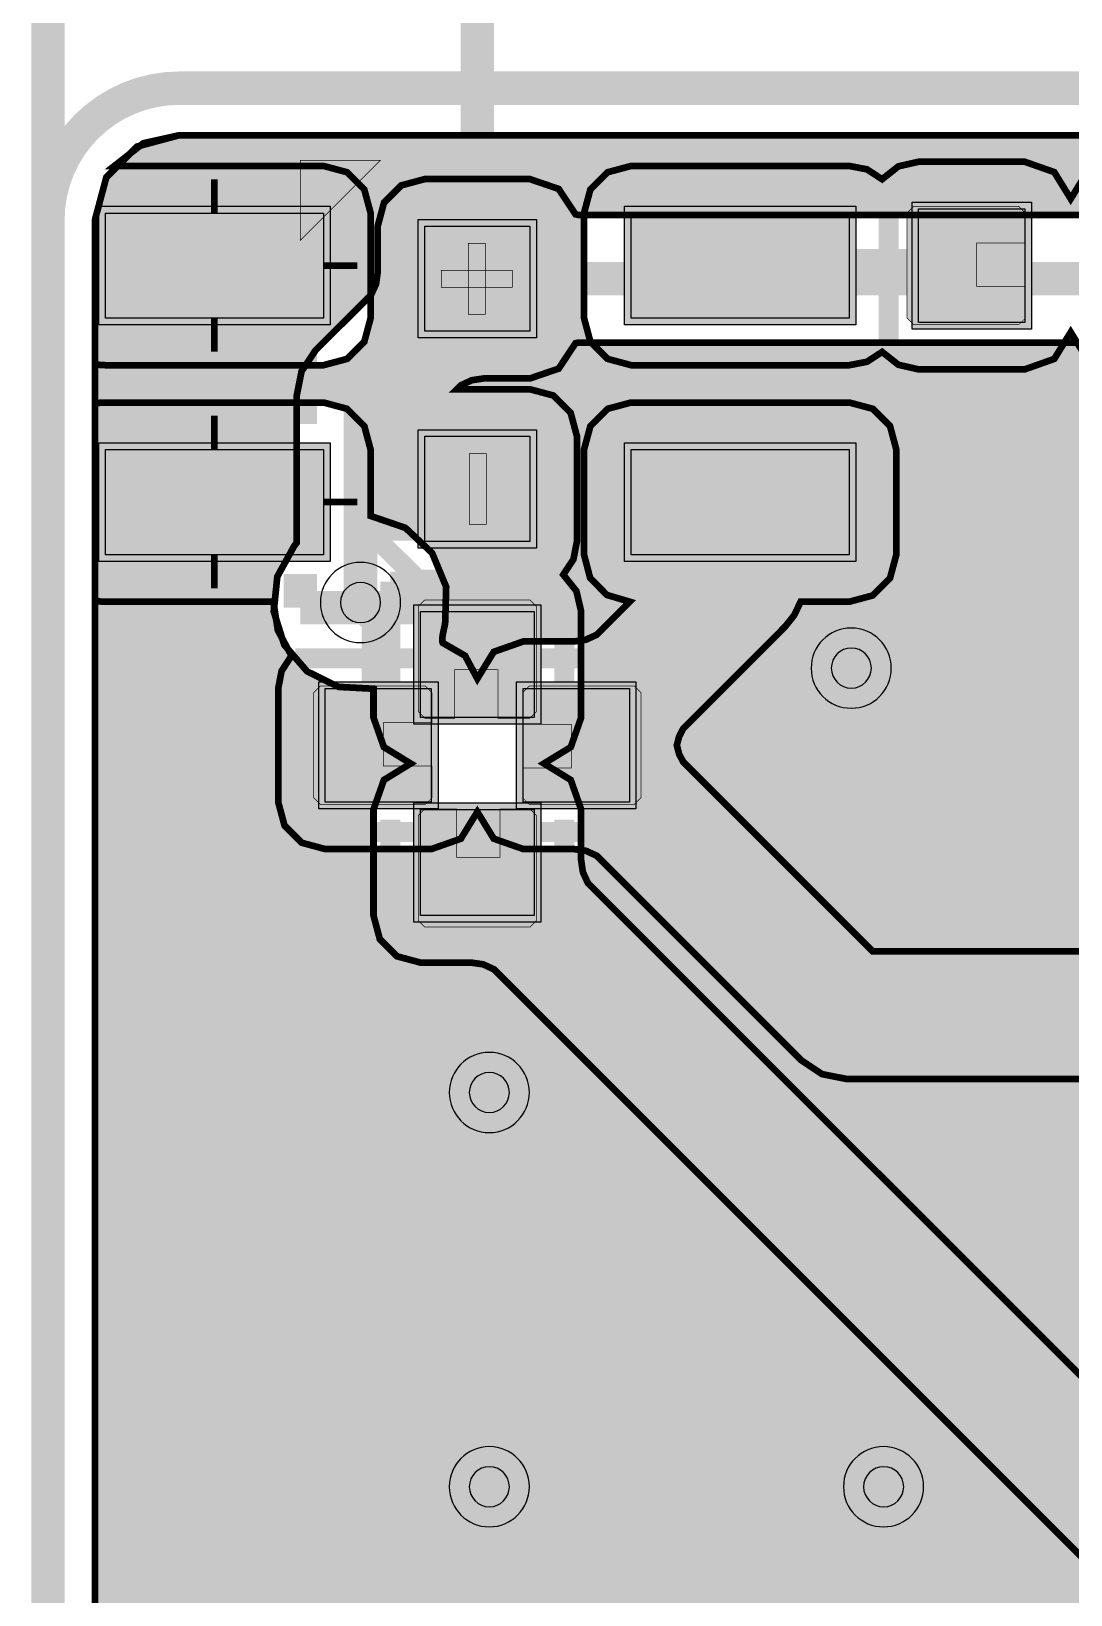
# Model space of a CAD drawing. Header units: millimetres. Extents: x -9 to 147, y 43 to 89.
# Drawn here: x -3.71 to 4.2, y 65.79 to 77.68 of the extents above; entities that cross this region are included whole.
import ezdxf

# ---------------------------------------------------------------- set-up
doc = ezdxf.new("R2010")
doc.units = ezdxf.units.MM
doc.header["$MEASUREMENT"] = 0
for name, color, linetype, true_color in [('Board-Outline-Layer', 7, 'Continuous', 0xff00ff), ('Bottom-Layer', 7, 'Continuous', 0x0000ff), ('Bottom-Paste-Mask-Layer', 7, 'Continuous', 0x800000), ('Bottom-Silkscreen-Layer', 7, 'Continuous', 0x66cc33), ('Bottom-Solder-Mask-Layer', 7, 'Continuous', 0xaa00ff), ('Document-Layer', 7, 'Continuous', 0xffffff), ('Hole-Layer', 7, 'Continuous', 0x222222), ('Multi-Layer', 7, 'Continuous', 0xc0c0c0), ('Top-Layer', 7, 'Continuous', 0xff0000), ('Top-Paste-Mask-Layer', 7, 'Continuous', 0x808080), ('Top-Silkscreen-Layer', 7, 'Continuous', 0xffcc00), ('Top-Solder-Mask-Layer', 7, 'Continuous', 0x800080)]:
    doc.layers.add(name, color=color, linetype=linetype, true_color=true_color)

msp = doc.modelspace()

# ---------------------------------------------------------------- hatches: boundary and pattern name
at = {"layer": 'Bottom-Layer'}
for points in [[(-3.221, 74.849), (-3.221, 75.151), (-3.182, 75.144), (-3.142, 75.142), (-1.482, 75.142), (-1.303, 75.19), (-1.172, 75.321), (-1.124, 75.5), (-1.124, 76.3), (-1.172, 76.479), (-1.303, 76.61), (-1.482, 76.658), (-3.074, 76.658), (-2.853, 76.831), (-2.579, 76.892), (5.159, 76.892), (5.084, 76.817), (4.893, 76.723), (4.681, 76.69), (4.553, 76.69), (4.328, 76.611), (4.203, 76.408), (4.078, 76.611), (3.853, 76.69), (3.046, 76.69), (2.892, 76.655), (2.768, 76.557), (2.653, 76.632), (2.518, 76.658), (0.858, 76.658), (0.679, 76.61), (0.548, 76.479), (0.5, 76.3), (0.5, 75.5), (0.548, 75.321), (0.679, 75.19), (0.858, 75.142), (2.518, 75.142), (2.653, 75.168), (2.768, 75.243), (2.892, 75.145), (3.046, 75.11), (3.853, 75.11), (4.078, 75.19), (4.203, 75.393), (4.328, 75.19), (4.553, 75.11), (5.36, 75.11), (5.505, 75.141), (5.625, 75.228), (5.734, 75.164), (5.858, 75.142), (7.518, 75.142), (7.697, 75.19), (7.828, 75.321), (7.876, 75.5), (7.876, 76.147), (9.5, 76.147), (9.5, 75.5), (9.548, 75.321), (9.679, 75.19), (9.858, 75.142), (11.518, 75.142), (11.653, 75.168), (11.768, 75.243), (11.892, 75.145), (12.047, 75.11), (12.853, 75.11), (13.078, 75.19), (13.203, 75.393), (13.328, 75.19), (13.553, 75.11), (14.36, 75.11), (14.505, 75.141), (14.625, 75.228), (14.734, 75.164), (14.858, 75.142), (16.518, 75.142), (16.697, 75.19), (16.828, 75.321), (16.876, 75.5), (16.876, 76.147), (18.5, 76.147), (18.5, 75.5), (18.548, 75.321), (18.679, 75.19), (18.858, 75.142), (20.518, 75.142), (20.653, 75.168), (20.768, 75.243), (20.892, 75.145), (21.047, 75.11), (21.853, 75.11), (22.078, 75.19), (22.203, 75.393), (22.328, 75.19), (22.553, 75.11), (23.36, 75.11), (23.505, 75.141), (23.625, 75.228), (23.734, 75.164), (23.858, 75.142), (25.518, 75.142), (25.697, 75.19), (25.828, 75.321), (25.876, 75.5), (25.876, 76.147), (27.5, 76.147), (27.5, 75.5), (27.548, 75.321), (27.679, 75.19), (27.858, 75.142), (29.518, 75.142), (29.653, 75.168), (29.768, 75.243), (29.892, 75.145), (30.047, 75.11), (30.853, 75.11), (31.078, 75.19), (31.203, 75.393), (31.328, 75.19), (31.553, 75.11), (32.36, 75.11), (32.505, 75.141), (32.625, 75.228), (32.734, 75.164), (32.858, 75.142), (34.518, 75.142), (34.697, 75.19), (34.828, 75.321), (34.876, 75.5), (34.876, 76.147), (36.5, 76.147), (36.5, 75.5), (36.548, 75.321), (36.679, 75.19), (36.858, 75.142), (38.518, 75.142), (38.653, 75.168), (38.768, 75.243), (38.892, 75.145), (39.047, 75.11), (39.853, 75.11), (40.078, 75.19), (40.203, 75.393), (40.328, 75.19), (40.553, 75.11), (41.36, 75.11), (41.505, 75.141), (41.625, 75.228), (41.734, 75.164), (41.858, 75.142), (43.518, 75.142), (43.697, 75.19), (43.828, 75.321), (43.876, 75.5), (43.876, 76.147), (45.5, 76.147), (45.5, 75.5), (45.548, 75.321), (45.679, 75.19), (45.858, 75.142), (47.518, 75.142), (47.653, 75.168), (47.768, 75.243), (47.892, 75.145), (48.047, 75.11), (48.853, 75.11), (49.078, 75.19), (49.203, 75.393), (49.328, 75.19), (49.553, 75.11), (50.36, 75.11), (50.505, 75.141), (50.625, 75.228), (50.734, 75.164), (50.858, 75.142), (52.518, 75.142), (52.697, 75.19), (52.828, 75.321), (52.876, 75.5), (52.876, 76.147), (54.5, 76.147), (54.5, 75.5), (54.548, 75.321), (54.679, 75.19), (54.858, 75.142), (56.518, 75.142), (56.653, 75.168), (56.768, 75.243), (56.892, 75.145), (57.047, 75.11), (57.853, 75.11), (58.078, 75.19), (58.203, 75.393), (58.328, 75.19), (58.553, 75.11), (59.36, 75.11), (59.505, 75.141), (59.625, 75.228), (59.734, 75.164), (59.858, 75.142), (61.518, 75.142), (61.697, 75.19), (61.828, 75.321), (61.876, 75.5), (61.876, 76.147), (63.5, 76.147), (63.5, 75.5), (63.548, 75.321), (63.679, 75.19), (63.858, 75.142), (65.518, 75.142), (65.653, 75.168), (65.768, 75.243), (65.892, 75.145), (66.047, 75.11), (66.853, 75.11), (67.078, 75.19), (67.203, 75.393), (67.328, 75.19), (67.553, 75.11), (68.36, 75.11), (68.505, 75.141), (68.625, 75.228), (68.734, 75.164), (68.858, 75.142), (70.518, 75.142), (70.697, 75.19), (70.828, 75.321), (70.876, 75.5), (70.876, 76.147), (72.5, 76.147), (72.5, 75.5), (72.548, 75.321), (72.679, 75.19), (72.858, 75.142), (74.518, 75.142), (74.653, 75.168), (74.768, 75.243), (74.892, 75.145), (75.047, 75.11), (75.853, 75.11), (76.078, 75.19), (76.203, 75.393), (76.228, 75.318), (76.269, 75.251), (76.365, 75.07), (76.398, 74.868), (76.398, 70.224), (76.297, 69.888), (76.381, 69.547), (76.628, 69.297), (76.967, 69.208), (77.304, 69.304), (77.545, 69.559), (77.623, 69.901), (77.515, 70.235), (77.515, 73.599), (77.644, 73.413), (77.858, 73.342), (79.136, 73.342), (79.163, 73.151), (79.243, 72.975), (79.191, 72.874), (79.173, 72.763), (79.173, 71.899), (79.221, 71.72), (79.353, 71.589), (79.532, 71.541), (79.914, 71.541), (74.813, 66.439), (72.378, 66.439), (72.837, 66.898), (72.942, 67.055), (72.979, 67.241), (72.979, 71.518), (72.982, 71.546), (72.992, 71.572), (73.146, 71.705), (73.203, 71.899), (73.203, 72.285), (73.216, 72.375), (73.254, 72.457), (74.031, 73.234), (74.076, 73.285), (74.112, 73.342), (74.518, 73.342), (74.697, 73.39), (74.828, 73.521), (74.876, 73.7), (74.876, 74.5), (74.828, 74.679), (74.697, 74.81), (74.518, 74.858), (72.858, 74.858), (72.679, 74.81), (72.548, 74.679), (72.5, 74.5), (72.5, 73.7), (72.577, 73.478), (72.776, 73.352), (72.597, 73.172), (72.514, 73.134), (72.425, 73.121), (72.038, 73.121), (71.813, 73.041), (71.688, 72.838), (71.596, 73.011), (71.426, 73.11), (71.44, 73.176), (71.448, 73.454), (71.342, 73.711), (71.14, 73.903), (70.876, 73.994), (70.876, 74.5), (70.828, 74.679), (70.697, 74.81), (70.518, 74.858), (68.858, 74.858), (68.679, 74.81), (68.548, 74.679), (68.5, 74.5), (68.5, 73.7), (68.548, 73.521), (68.679, 73.39), (68.858, 73.342), (70.133, 73.342), (70.16, 73.149), (70.241, 72.972), (70.191, 72.873), (70.173, 72.763), (70.173, 71.899), (70.221, 71.72), (70.353, 71.589), (70.532, 71.541), (71.338, 71.541), (71.563, 71.62), (71.688, 71.823), (71.801, 71.631), (72.006, 71.542), (72.008, 71.53), (72.009, 71.518), (72.009, 67.442), (71.362, 66.795), (70.92, 66.795), (70.938, 66.873), (70.944, 66.953), (70.944, 68.331), (70.941, 68.384), (70.933, 68.437), (71.054, 68.707), (71.044, 69.003), (70.907, 69.265), (70.67, 69.442), (70.379, 69.497), (70.093, 69.421), (69.856, 69.564), (69.58, 69.597), (69.316, 69.515), (69.108, 69.331), (67.562, 70.877), (67.405, 70.982), (67.219, 71.019), (62.641, 71.019), (63.01, 71.388), (63.09, 71.466), (63.172, 71.541), (63.845, 71.541), (64.024, 71.589), (64.155, 71.72), (64.203, 71.899), (64.203, 72.285), (64.216, 72.375), (64.254, 72.457), (65.031, 73.234), (65.076, 73.285), (65.112, 73.342), (65.518, 73.342), (65.697, 73.39), (65.828, 73.521), (65.876, 73.7), (65.876, 74.5), (65.828, 74.679), (65.697, 74.81), (65.518, 74.858), (63.858, 74.858), (63.679, 74.81), (63.548, 74.679), (63.5, 74.5), (63.5, 73.7), (63.577, 73.478), (63.776, 73.352), (63.597, 73.172), (63.514, 73.134), (63.425, 73.121), (63.038, 73.121), (62.813, 73.041), (62.688, 72.838), (62.596, 73.011), (62.426, 73.11), (62.44, 73.176), (62.449, 73.455), (62.342, 73.712), (62.14, 73.903), (61.876, 73.994), (61.876, 74.5), (61.828, 74.679), (61.697, 74.81), (61.518, 74.858), (59.858, 74.858), (59.679, 74.81), (59.548, 74.679), (59.5, 74.5), (59.5, 73.7), (59.548, 73.521), (59.679, 73.39), (59.858, 73.342), (61.133, 73.342), (61.16, 73.149), (61.242, 72.973), (61.191, 72.873), (61.173, 72.763), (61.173, 71.899), (61.221, 71.72), (61.353, 71.589), (61.532, 71.541), (61.79, 71.541), (61.626, 71.376), (57.274, 71.376), (57.088, 71.339), (56.931, 71.234), (55.949, 70.252), (55.942, 70.253), (55.923, 70.253), (55.904, 70.253), (55.853, 70.25), (55.816, 70.247), (55.78, 70.239), (55.724, 70.225), (55.694, 70.216), (55.665, 70.204), (55.635, 70.19), (55.617, 70.181), (55.599, 70.172), (55.386, 69.982), (55.275, 69.72), (55.221, 69.886), (55.125, 70.031), (55.125, 71.518), (55.137, 71.64), (55.174, 71.758), (55.196, 71.827), (55.203, 71.899), (55.203, 72.285), (55.216, 72.375), (55.254, 72.457), (56.031, 73.234), (56.076, 73.285), (56.112, 73.342), (56.518, 73.342), (56.697, 73.39), (56.828, 73.521), (56.876, 73.7), (56.876, 74.5), (56.828, 74.679), (56.697, 74.81), (56.518, 74.858), (54.858, 74.858), (54.679, 74.81), (54.548, 74.679), (54.5, 74.5), (54.5, 73.7), (54.577, 73.478), (54.776, 73.352), (54.597, 73.172), (54.514, 73.134), (54.425, 73.121), (54.038, 73.121), (53.813, 73.041), (53.688, 72.838), (53.596, 73.011), (53.426, 73.11), (53.44, 73.176), (53.448, 73.454), (53.342, 73.711), (53.14, 73.903), (52.876, 73.994), (52.876, 74.5), (52.828, 74.679), (52.697, 74.81), (52.518, 74.858), (50.858, 74.858), (50.679, 74.81), (50.548, 74.679), (50.5, 74.5), (50.5, 73.7), (50.548, 73.521), (50.679, 73.39), (50.858, 73.342), (52.133, 73.342), (52.16, 73.149), (52.241, 72.972), (52.191, 72.873), (52.173, 72.763), (52.173, 71.899), (52.221, 71.72), (52.353, 71.589), (52.532, 71.541), (53.338, 71.541), (53.563, 71.62), (53.688, 71.823), (53.813, 71.62), (54.038, 71.541), (54.152, 71.541), (54.154, 71.529), (54.155, 71.518), (54.155, 70.031), (54.058, 69.886), (54.005, 69.72), (53.901, 69.973), (53.701, 70.159), (53.442, 70.247), (53.359, 70.258), (53.291, 70.275), (53.276, 70.281), (53.263, 70.287), (53.258, 70.29), (53.248, 70.299), (50.873, 72.674), (50.716, 72.779), (50.53, 72.816), (46.613, 72.816), (47.031, 73.234), (47.076, 73.285), (47.112, 73.342), (47.518, 73.342), (47.697, 73.39), (47.828, 73.521), (47.876, 73.7), (47.876, 74.5), (47.828, 74.679), (47.697, 74.81), (47.518, 74.858), (45.858, 74.858), (45.679, 74.81), (45.548, 74.679), (45.5, 74.5), (45.5, 73.7), (45.577, 73.478), (45.776, 73.352), (45.597, 73.172), (45.514, 73.134), (45.425, 73.121), (45.038, 73.121), (44.813, 73.041), (44.688, 72.838), (44.597, 73.01), (44.429, 73.109), (44.443, 73.176), (44.451, 73.455), (44.344, 73.713), (44.141, 73.904), (43.876, 73.995), (43.876, 74.5), (43.828, 74.679), (43.697, 74.81), (43.518, 74.858), (41.858, 74.858), (41.679, 74.81), (41.548, 74.679), (41.5, 74.5), (41.5, 73.7), (41.548, 73.521), (41.679, 73.39), (41.858, 73.342), (43.136, 73.342), (43.162, 73.151), (43.243, 72.975), (43.191, 72.874), (43.173, 72.763), (43.173, 72.105), (37.302, 72.105), (37.254, 72.153), (37.223, 72.214), (37.206, 72.28), (37.223, 72.346), (37.254, 72.406), (38.031, 73.183), (38.092, 73.257), (38.137, 73.342), (38.518, 73.342), (38.697, 73.39), (38.828, 73.521), (38.876, 73.7), (38.876, 74.5), (38.828, 74.679), (38.697, 74.81), (38.518, 74.858), (36.858, 74.858), (36.679, 74.81), (36.548, 74.679), (36.5, 74.5), (36.5, 73.7), (36.592, 73.461), (36.82, 73.344), (36.648, 73.172), (36.565, 73.134), (36.476, 73.121), (36.038, 73.121), (35.813, 73.041), (35.688, 72.838), (35.596, 73.011), (35.426, 73.11), (35.44, 73.176), (35.449, 73.455), (35.342, 73.712), (35.14, 73.903), (34.876, 73.994), (34.876, 74.5), (34.828, 74.679), (34.697, 74.81), (34.518, 74.858), (32.858, 74.858), (32.679, 74.81), (32.548, 74.679), (32.5, 74.5), (32.5, 73.7), (32.548, 73.521), (32.679, 73.39), (32.858, 73.342), (34.133, 73.342), (34.16, 73.149), (34.241, 72.973), (34.191, 72.873), (34.173, 72.763), (34.173, 71.899), (34.182, 71.822), (34.206, 71.749), (28.709, 71.749), (28.254, 72.204), (28.223, 72.265), (28.206, 72.331), (28.223, 72.397), (28.254, 72.457), (29.031, 73.234), (29.076, 73.285), (29.112, 73.342), (29.518, 73.342), (29.697, 73.39), (29.828, 73.521), (29.876, 73.7), (29.876, 74.5), (29.828, 74.679), (29.697, 74.81), (29.518, 74.858), (27.858, 74.858), (27.679, 74.81), (27.548, 74.679), (27.5, 74.5), (27.5, 73.7), (27.577, 73.478), (27.776, 73.352), (27.597, 73.172), (27.514, 73.134), (27.424, 73.121), (27.038, 73.121), (26.813, 73.041), (26.688, 72.838), (26.596, 73.011), (26.426, 73.11), (26.439, 73.176), (26.448, 73.454), (26.342, 73.711), (26.139, 73.903), (25.876, 73.994), (25.876, 74.5), (25.828, 74.679), (25.697, 74.81), (25.518, 74.858), (23.858, 74.858), (23.679, 74.81), (23.548, 74.679), (23.5, 74.5), (23.5, 73.7), (23.548, 73.521), (23.679, 73.39), (23.858, 73.342), (25.133, 73.342), (25.159, 73.149), (25.241, 72.972), (25.191, 72.873), (25.173, 72.763), (25.173, 72.377), (25.16, 72.287), (25.122, 72.204), (25.096, 72.178), (25.079, 72.172), (25.037, 72.161), (24.744, 72.004), (24.565, 71.725), (24.543, 71.393), (20.065, 71.393), (19.254, 72.204), (19.223, 72.265), (19.206, 72.331), (19.223, 72.397), (19.254, 72.457), (20.031, 73.234), (20.075, 73.285), (20.112, 73.342), (20.518, 73.342), (20.697, 73.39), (20.828, 73.521), (20.876, 73.7), (20.876, 74.5), (20.828, 74.679), (20.697, 74.81), (20.518, 74.858), (18.858, 74.858), (18.679, 74.81), (18.548, 74.679), (18.5, 74.5), (18.5, 73.7), (18.577, 73.478), (18.776, 73.352), (18.597, 73.172), (18.514, 73.134), (18.424, 73.121), (18.038, 73.121), (17.813, 73.041), (17.688, 72.838), (17.596, 73.011), (17.426, 73.11), (17.44, 73.176), (17.449, 73.455), (17.342, 73.712), (17.14, 73.903), (16.876, 73.994), (16.876, 74.5), (16.828, 74.679), (16.697, 74.81), (16.518, 74.858), (14.858, 74.858), (14.679, 74.81), (14.548, 74.679), (14.5, 74.5), (14.5, 73.7), (14.548, 73.521), (14.679, 73.39), (14.858, 73.342), (16.133, 73.342), (16.16, 73.149), (16.241, 72.973), (16.191, 72.873), (16.173, 72.763), (16.173, 71.899), (16.221, 71.72), (16.352, 71.589), (16.532, 71.541), (17.338, 71.541), (17.563, 71.62), (17.688, 71.823), (17.813, 71.62), (18.038, 71.541), (18.424, 71.541), (18.514, 71.528), (18.597, 71.489), (19.049, 71.037), (11.421, 71.037), (10.254, 72.204), (10.223, 72.265), (10.206, 72.331), (10.223, 72.397), (10.254, 72.457), (11.031, 73.234), (11.075, 73.285), (11.112, 73.342), (11.518, 73.342), (11.697, 73.39), (11.828, 73.521), (11.876, 73.7), (11.876, 74.5), (11.828, 74.679), (11.697, 74.81), (11.518, 74.858), (9.858, 74.858), (9.679, 74.81), (9.548, 74.679), (9.5, 74.5), (9.5, 73.7), (9.577, 73.478), (9.776, 73.352), (9.597, 73.172), (9.514, 73.134), (9.424, 73.121), (9.038, 73.121), (8.813, 73.041), (8.688, 72.838), (8.596, 73.011), (8.426, 73.11), (8.439, 73.176), (8.448, 73.454), (8.342, 73.711), (8.139, 73.903), (7.876, 73.994), (7.876, 74.5), (7.828, 74.679), (7.697, 74.81), (7.518, 74.858), (5.858, 74.858), (5.679, 74.81), (5.548, 74.679), (5.5, 74.5), (5.5, 73.7), (5.548, 73.521), (5.679, 73.39), (5.858, 73.342), (7.133, 73.342), (7.159, 73.149), (7.241, 72.972), (7.191, 72.873), (7.173, 72.763), (7.173, 71.899), (7.221, 71.72), (7.352, 71.589), (7.531, 71.541), (8.338, 71.541), (8.563, 71.62), (8.688, 71.823), (8.813, 71.62), (9.038, 71.541), (9.424, 71.541), (9.514, 71.528), (9.597, 71.489), (10.405, 70.681), (2.697, 70.681), (1.254, 72.124), (1.223, 72.184), (1.206, 72.25), (1.223, 72.316), (1.254, 72.376), (2.031, 73.154), (2.1, 73.241), (2.148, 73.342), (2.518, 73.342), (2.697, 73.39), (2.828, 73.521), (2.876, 73.7), (2.876, 74.5), (2.828, 74.679), (2.697, 74.81), (2.518, 74.858), (0.858, 74.858), (0.679, 74.81), (0.548, 74.679), (0.5, 74.5), (0.5, 73.7), (0.546, 73.524), (0.673, 73.394), (0.848, 73.342), (0.597, 73.091), (0.514, 73.053), (0.424, 73.04), (0.038, 73.04), (-0.187, 72.961), (-0.312, 72.757), (-0.405, 72.931), (-0.575, 73.029), (-0.578, 73.039), (-0.579, 73.049), (-0.579, 73.062), (-0.575, 73.092), (-0.557, 73.176), (-0.549, 73.455), (-0.656, 73.713), (-0.859, 73.904), (-1.124, 73.995), (-1.124, 74.5), (-1.172, 74.679), (-1.303, 74.81), (-1.482, 74.858), (-3.142, 74.858), (-3.182, 74.856)], [(-3.142, 76.3), (-1.482, 76.3), (-1.482, 75.5), (-3.142, 75.5)], [(0.858, 76.3), (2.518, 76.3), (2.518, 75.5), (0.858, 75.5)], [(3.853, 76.332), (3.853, 75.468), (3.046, 75.468), (3.046, 76.332)], [(-3.142, 74.5), (-1.482, 74.5), (-1.482, 73.7), (-3.142, 73.7)], [(0.858, 74.5), (2.518, 74.5), (2.518, 73.7), (0.858, 73.7)], [(-3.221, 58.25), (-3.221, 73.351), (-3.182, 73.344), (-3.142, 73.342), (-1.864, 73.342), (-1.83, 73.125), (-1.726, 72.931), (-1.801, 72.816), (-1.827, 72.682), (-1.827, 71.818), (-1.779, 71.639), (-1.648, 71.508), (-1.469, 71.46), (-0.662, 71.46), (-0.437, 71.539), (-0.312, 71.743), (-0.187, 71.539), (0.038, 71.46), (0.424, 71.46), (0.514, 71.447), (0.597, 71.409), (2.153, 69.853), (2.31, 69.748), (2.496, 69.711), (45.113, 69.711), (45.107, 69.658), (45.105, 69.606), (45.105, 67.792), (45.199, 67.457), (45.452, 67.219), (45.47, 67.21), (45.488, 67.202), (45.519, 67.188), (45.548, 67.177), (45.577, 67.169), (45.634, 67.155), (45.67, 67.149), (45.705, 67.146), (45.757, 67.144), (45.776, 67.144), (45.794, 67.145), (45.799, 67.145), (46.621, 66.323), (46.778, 66.218), (46.964, 66.181), (52.489, 66.181), (47.074, 60.765), (47.07, 60.765), (47.052, 60.766), (47.034, 60.766), (46.982, 60.765), (46.947, 60.762), (46.912, 60.756), (46.855, 60.743), (46.825, 60.735), (46.797, 60.725), (46.765, 60.711), (46.747, 60.703), (46.73, 60.694), (46.503, 60.504), (46.385, 60.232), (46.331, 60.398), (46.235, 60.543), (46.235, 63.545), (46.198, 63.731), (46.093, 63.888), (43.889, 66.092), (43.732, 66.197), (43.546, 66.234), (30.504, 66.234), (30.48, 66.253), (30.216, 66.39), (29.92, 66.399), (29.649, 66.277), (29.619, 66.256), (29.614, 66.253), (28.5, 66.253), (28.476, 66.272), (28.21, 66.41), (27.911, 66.417), (27.639, 66.292), (27.45, 66.06), (27.382, 65.768), (27.45, 65.476), (27.639, 65.244), (27.911, 65.119), (28.21, 65.126), (28.476, 65.264), (28.5, 65.283), (29.575, 65.283), (29.59, 65.27), (29.87, 65.11), (30.191, 65.101), (30.48, 65.244), (30.504, 65.263), (43.345, 65.263), (45.265, 63.344), (45.265, 60.543), (45.146, 60.345), (45.105, 60.118), (45.105, 58.304), (45.106, 58.261), (45.11, 58.218), (34.575, 58.218), (30.449, 62.344), (30.446, 62.375), (30.355, 62.661), (30.148, 62.877), (29.868, 62.981), (29.57, 62.95), (29.316, 62.792), (29.157, 62.538), (29.127, 62.24), (29.23, 61.959), (29.447, 61.752), (29.732, 61.662), (29.763, 61.658), (33.813, 57.608), (-2.579, 57.608), (-2.9, 57.694), (-3.135, 57.929)], [(-0.662, 72.682), (-0.662, 71.818), (-1.469, 71.818), (-1.469, 72.682)], [(0.845, 72.682), (0.845, 71.818), (0.038, 71.818), (0.038, 72.682)]]:
    msp.add_hatch(color=256, dxfattribs=at).paths.add_polyline_path(points)
at = {"layer": 'Bottom-Paste-Mask-Layer'}
for points in [[(-3.142, 76.3), (-1.482, 76.3), (-1.482, 75.5), (-3.142, 75.5)], [(0.858, 76.3), (2.518, 76.3), (2.518, 75.5), (0.858, 75.5)], [(3.008, 76.35), (3.808, 76.35), (3.858, 76.3), (3.858, 76.072), (3.488, 76.072), (3.488, 75.742), (3.858, 75.742), (3.858, 75.5), (3.808, 75.45), (3.008, 75.45), (2.958, 75.5), (2.958, 76.3)], [(3.008, 76.35), (3.808, 76.35), (3.858, 76.3), (3.858, 76.072), (3.488, 76.072), (3.488, 75.742), (3.858, 75.742), (3.858, 75.5), (3.808, 75.45), (3.008, 75.45), (2.958, 75.5), (2.958, 76.3)], [(-3.142, 74.5), (-1.482, 74.5), (-1.482, 73.7), (-3.142, 73.7)], [(0.858, 74.5), (2.518, 74.5), (2.518, 73.7), (0.858, 73.7)], [(-1.507, 72.7), (-0.707, 72.7), (-0.657, 72.65), (-0.657, 72.422), (-1.027, 72.422), (-1.027, 72.092), (-0.657, 72.092), (-0.657, 71.85), (-0.707, 71.8), (-1.507, 71.8), (-1.557, 71.85), (-1.557, 72.65)], [(-1.507, 72.7), (-0.707, 72.7), (-0.657, 72.65), (-0.657, 72.422), (-1.027, 72.422), (-1.027, 72.092), (-0.657, 72.092), (-0.657, 71.85), (-0.707, 71.8), (-1.507, 71.8), (-1.557, 71.85), (-1.557, 72.65)], [(0.883, 71.8), (0.083, 71.8), (0.033, 71.85), (0.033, 72.078), (0.403, 72.078), (0.403, 72.408), (0.033, 72.408), (0.033, 72.65), (0.083, 72.7), (0.883, 72.7), (0.933, 72.65), (0.933, 71.85)], [(0.883, 71.8), (0.083, 71.8), (0.033, 71.85), (0.033, 72.078), (0.403, 72.078), (0.403, 72.408), (0.033, 72.408), (0.033, 72.65), (0.083, 72.7), (0.883, 72.7), (0.933, 72.65), (0.933, 71.85)]]:
    msp.add_hatch(color=256, dxfattribs=at).paths.add_polyline_path(points)
at = {"layer": 'Bottom-Solder-Mask-Layer'}
for points in [[(3.904, 76.383), (3.904, 75.417), (2.996, 75.417), (2.996, 76.383)], [(-3.193, 76.351), (-1.431, 76.351), (-1.431, 75.449), (-3.193, 75.449)], [(0.807, 76.351), (2.569, 76.351), (2.569, 75.449), (0.807, 75.449)], [(-3.193, 74.551), (-1.431, 74.551), (-1.431, 73.649), (-3.193, 73.649)], [(0.807, 74.551), (2.569, 74.551), (2.569, 73.649), (0.807, 73.649)], [(-0.611, 72.733), (-0.611, 71.767), (-1.519, 71.767), (-1.519, 72.733)], [(0.895, 72.733), (0.895, 71.767), (-0.013, 71.767), (-0.013, 72.733)]]:
    msp.add_hatch(color=256, dxfattribs=at).paths.add_polyline_path(points)
at = {"layer": 'Document-Layer'}
for points in [[(-1.049, 76.702), (-1.658, 76.702), (-1.658, 76.092)], [(-1.049, 76.702), (-1.658, 76.702), (-1.658, 76.092)], [(-0.38, 75.529), (-0.38, 76.069), (-0.25, 76.069), (-0.25, 75.529)], [(-0.38, 75.529), (-0.38, 76.069), (-0.25, 76.069), (-0.25, 75.529)], [(-0.045, 75.735), (-0.585, 75.735), (-0.585, 75.865), (-0.045, 75.865)], [(-0.045, 75.735), (-0.585, 75.735), (-0.585, 75.865), (-0.045, 75.865)], [(-0.373, 73.93), (-0.373, 74.47), (-0.243, 74.47), (-0.243, 73.93)], [(-0.373, 73.93), (-0.373, 74.47), (-0.243, 74.47), (-0.243, 73.93)]]:
    msp.add_hatch(color=256, dxfattribs=at).paths.add_polyline_path(points)
at = {"layer": 'Top-Layer'}
for points in [[(137, 57.608), (104.399, 57.608), (108.8, 62.009), (108.808, 62.016), (108.813, 62.019), (108.829, 62.027), (108.852, 62.035), (108.879, 62.042), (108.908, 62.048), (108.936, 62.051), (108.968, 62.053), (109.252, 62.125), (109.475, 62.315), (109.591, 62.584), (109.747, 62.265), (110.048, 62.078), (110.403, 62.078), (110.704, 62.265), (110.861, 62.584), (110.991, 62.296), (111.241, 62.105), (111.553, 62.055), (111.851, 62.159), (112.064, 62.392), (112.141, 62.698), (112.141, 64.162), (112.079, 64.438), (111.904, 64.661), (111.652, 64.788), (111.369, 64.794), (111.361, 64.793), (111.358, 64.793), (111.343, 64.796), (111.321, 64.802), (111.299, 64.81), (111.281, 64.819), (111.271, 64.825), (111.262, 64.833), (110.009, 66.086), (110.009, 66.097), (109.952, 66.381), (109.779, 66.613), (109.524, 66.751), (109.235, 66.766), (108.967, 66.656), (108.771, 66.443), (108.685, 66.166), (108.725, 65.879), (106.847, 67.757), (106.979, 67.923), (107.051, 68.122), (107.207, 67.804), (107.508, 67.616), (107.863, 67.616), (108.164, 67.804), (108.321, 68.122), (108.477, 67.804), (108.778, 67.616), (109.133, 67.616), (109.434, 67.804), (109.591, 68.122), (109.747, 67.804), (110.048, 67.616), (110.403, 67.616), (110.704, 67.804), (110.861, 68.122), (110.991, 67.835), (111.241, 67.643), (111.553, 67.594), (111.851, 67.697), (112.064, 67.93), (112.141, 68.236), (112.141, 68.917), (112.141, 68.92), (112.153, 68.935), (112.172, 68.957), (112.238, 69.024), (113.048, 69.834), (133.65, 69.834), (133.836, 69.871), (133.993, 69.976), (134.562, 70.545), (134.644, 70.583), (134.734, 70.596), (135.12, 70.596), (135.299, 70.644), (135.431, 70.775), (135.478, 70.954), (135.478, 71.761), (135.399, 71.986), (135.196, 72.111), (135.399, 72.236), (135.478, 72.461), (135.478, 73.268), (135.443, 73.423), (135.343, 73.548), (135.42, 73.664), (135.447, 73.801), (135.447, 74.601), (135.399, 74.78), (135.268, 74.911), (135.088, 74.959), (134.288, 74.959), (134.287, 74.959), (134.286, 74.959), (134.289, 75), (134.294, 75.041), (135.088, 75.041), (135.267, 75.089), (135.398, 75.221), (135.446, 75.4), (135.446, 76.2), (135.398, 76.379), (135.267, 76.51), (135.088, 76.558), (134.288, 76.558), (134.069, 76.483), (133.942, 76.29), (133.925, 76.286), (133.907, 76.285), (126.469, 76.285), (126.452, 76.286), (126.435, 76.29), (126.307, 76.483), (126.088, 76.558), (125.288, 76.558), (125.069, 76.483), (124.942, 76.29), (124.925, 76.286), (124.907, 76.285), (117.469, 76.285), (117.452, 76.286), (117.435, 76.29), (117.307, 76.483), (117.088, 76.558), (116.288, 76.558), (116.069, 76.483), (115.942, 76.29), (115.925, 76.286), (115.907, 76.285), (108.469, 76.285), (108.452, 76.286), (108.435, 76.29), (108.307, 76.483), (108.088, 76.558), (107.288, 76.558), (107.069, 76.483), (106.942, 76.29), (106.925, 76.286), (106.907, 76.285), (99.469, 76.285), (99.452, 76.286), (99.435, 76.29), (99.307, 76.483), (99.088, 76.558), (98.288, 76.558), (98.069, 76.483), (97.942, 76.29), (97.925, 76.286), (97.907, 76.285), (90.469, 76.285), (90.452, 76.286), (90.435, 76.29), (90.307, 76.483), (90.088, 76.558), (89.288, 76.558), (89.069, 76.483), (88.942, 76.29), (88.925, 76.286), (88.907, 76.285), (81.469, 76.285), (81.452, 76.286), (81.435, 76.29), (81.307, 76.483), (81.088, 76.558), (80.288, 76.558), (80.069, 76.483), (79.942, 76.29), (79.925, 76.286), (79.907, 76.285), (72.469, 76.285), (72.452, 76.286), (72.435, 76.29), (72.307, 76.483), (72.088, 76.558), (71.288, 76.558), (71.069, 76.483), (70.942, 76.29), (70.924, 76.286), (70.907, 76.285), (63.469, 76.285), (63.452, 76.286), (63.435, 76.29), (63.307, 76.483), (63.088, 76.558), (62.288, 76.558), (62.069, 76.483), (61.941, 76.29), (61.924, 76.286), (61.907, 76.285), (54.469, 76.285), (54.452, 76.286), (54.435, 76.29), (54.307, 76.483), (54.088, 76.558), (53.288, 76.558), (53.069, 76.483), (52.941, 76.29), (52.924, 76.286), (52.907, 76.285), (45.469, 76.285), (45.452, 76.286), (45.435, 76.29), (45.307, 76.483), (45.088, 76.558), (44.288, 76.558), (44.069, 76.483), (43.941, 76.29), (43.924, 76.286), (43.907, 76.285), (36.469, 76.285), (36.452, 76.286), (36.435, 76.29), (36.307, 76.483), (36.088, 76.558), (35.288, 76.558), (35.069, 76.483), (34.941, 76.29), (34.924, 76.286), (34.907, 76.285), (27.469, 76.285), (27.452, 76.286), (27.435, 76.29), (27.307, 76.483), (27.088, 76.558), (26.288, 76.558), (26.069, 76.483), (25.941, 76.29), (25.924, 76.286), (25.907, 76.285), (18.469, 76.285), (18.452, 76.286), (18.435, 76.29), (18.307, 76.483), (18.088, 76.558), (17.288, 76.558), (17.069, 76.483), (16.941, 76.29), (16.924, 76.286), (16.907, 76.285), (9.469, 76.285), (9.452, 76.286), (9.435, 76.29), (9.307, 76.483), (9.088, 76.558), (8.288, 76.558), (8.069, 76.483), (7.941, 76.29), (7.924, 76.286), (7.907, 76.285), (0.469, 76.285), (0.452, 76.286), (0.435, 76.29), (0.307, 76.483), (0.088, 76.558), (-0.712, 76.558), (-0.891, 76.51), (-1.022, 76.379), (-1.07, 76.2), (-1.07, 75.849), (-1.083, 75.759), (-1.121, 75.676), (-1.544, 75.254), (-1.649, 75.096), (-1.686, 74.911), (-1.686, 73.791), (-1.705, 73.767), (-1.834, 73.533), (-1.861, 73.268), (-1.781, 73.014), (-1.607, 72.812), (-1.368, 72.694), (-1.102, 72.68), (-1.102, 72.461), (-1.023, 72.236), (-0.819, 72.111), (-1.023, 71.986), (-1.102, 71.761), (-1.102, 70.954), (-1.054, 70.775), (-0.923, 70.644), (-0.744, 70.596), (-0.358, 70.596), (-0.268, 70.583), (-0.185, 70.545), (4.351, 66.009), (4.508, 65.904), (4.694, 65.867), (25.298, 65.867), (24.286, 64.855), (24.276, 64.846), (24.271, 64.843), (24.258, 64.836), (24.237, 64.829), (24.21, 64.821), (24.181, 64.815), (24.093, 64.803), (23.832, 64.717), (23.631, 64.53), (23.526, 64.276), (23.396, 64.563), (23.146, 64.755), (22.834, 64.804), (22.536, 64.701), (22.323, 64.468), (22.246, 64.162), (22.246, 62.698), (22.308, 62.423), (22.481, 62.2), (22.732, 62.073), (23.014, 62.064), (23.022, 62.065), (23.025, 62.065), (23.042, 62.063), (23.064, 62.057), (23.087, 62.048), (23.105, 62.039), (23.114, 62.033), (23.123, 62.026), (27.541, 57.608), (-2.579, 57.608), (-2.9, 57.694), (-3.135, 57.929), (-3.221, 58.25), (-3.221, 76.25), (-3.135, 76.571), (-2.9, 76.806), (-2.579, 76.892), (137, 76.892), (137.321, 76.806), (137.556, 76.571), (137.642, 76.25), (137.642, 58.25), (137.556, 57.929), (137.321, 57.694)], [(0.088, 76.2), (0.088, 75.4), (-0.712, 75.4), (-0.712, 76.2)], [(0.529, 71.202), (0.491, 71.285), (0.478, 71.375), (0.478, 71.761), (0.399, 71.986), (0.195, 72.111), (0.399, 72.236), (0.478, 72.461), (0.478, 73.268), (0.442, 73.423), (0.342, 73.548), (0.419, 73.664), (0.446, 73.801), (0.446, 74.601), (0.398, 74.78), (0.267, 74.911), (0.088, 74.959), (-0.467, 74.959), (-0.435, 74.99), (-0.353, 75.028), (-0.263, 75.041), (0.088, 75.041), (0.307, 75.116), (0.435, 75.309), (0.452, 75.313), (0.469, 75.314), (7.216, 75.314), (7.287, 75.118), (7.311, 74.911), (7.311, 73.79), (7.292, 73.766), (7.163, 73.532), (7.136, 73.267), (7.217, 73.012), (7.391, 72.81), (7.631, 72.693), (7.898, 72.68), (7.898, 72.461), (7.977, 72.236), (8.181, 72.111), (7.977, 71.986), (7.898, 71.761), (7.898, 70.954), (7.946, 70.775), (8.077, 70.644), (8.256, 70.596), (8.642, 70.596), (8.732, 70.583), (8.815, 70.545), (9.027, 70.332), (9.185, 70.227), (9.37, 70.19), (22.472, 70.19), (22.305, 69.97), (22.246, 69.7), (22.246, 68.236), (22.323, 67.93), (22.536, 67.697), (22.834, 67.594), (23.146, 67.643), (23.396, 67.835), (23.526, 68.122), (23.683, 67.804), (23.984, 67.616), (24.339, 67.616), (24.64, 67.804), (24.796, 68.122), (24.912, 67.853), (25.136, 67.663), (25.42, 67.591), (25.707, 67.653), (25.713, 67.647), (25.718, 67.641), (26.177, 67.182), (26.335, 67.077), (26.52, 67.04), (28.072, 67.04), (28.274, 66.837), (4.895, 66.837)], [(0.088, 74.601), (0.088, 73.801), (-0.712, 73.801), (-0.712, 74.601)], [(-0.744, 73.268), (0.12, 73.268), (0.12, 72.461), (-0.744, 72.461)], [(-0.744, 71.761), (0.12, 71.761), (0.12, 70.954), (-0.744, 70.954)]]:
    msp.add_hatch(color=256, dxfattribs=at).paths.add_polyline_path(points)
at = {"layer": 'Top-Paste-Mask-Layer'}
for points in [[(0.088, 76.2), (0.088, 75.4), (-0.712, 75.4), (-0.712, 76.2)], [(0.088, 74.601), (0.088, 73.801), (-0.712, 73.801), (-0.712, 74.601)], [(-0.762, 73.306), (-0.762, 72.506), (-0.712, 72.456), (-0.484, 72.456), (-0.484, 72.826), (-0.154, 72.826), (-0.154, 72.456), (0.088, 72.456), (0.138, 72.506), (0.138, 73.306), (0.088, 73.356), (-0.712, 73.356)], [(-0.762, 73.306), (-0.762, 72.506), (-0.712, 72.456), (-0.484, 72.456), (-0.484, 72.826), (-0.154, 72.826), (-0.154, 72.456), (0.088, 72.456), (0.138, 72.506), (0.138, 73.306), (0.088, 73.356), (-0.712, 73.356)], [(0.138, 70.916), (0.138, 71.716), (0.088, 71.766), (-0.14, 71.766), (-0.14, 71.396), (-0.47, 71.396), (-0.47, 71.766), (-0.712, 71.766), (-0.762, 71.716), (-0.762, 70.916), (-0.712, 70.866), (0.088, 70.866)], [(0.138, 70.916), (0.138, 71.716), (0.088, 71.766), (-0.14, 71.766), (-0.14, 71.396), (-0.47, 71.396), (-0.47, 71.766), (-0.712, 71.766), (-0.762, 71.716), (-0.762, 70.916), (-0.712, 70.866), (0.088, 70.866)]]:
    msp.add_hatch(color=256, dxfattribs=at).paths.add_polyline_path(points)
at = {"layer": 'Top-Solder-Mask-Layer'}
for points in [[(0.139, 76.25), (0.139, 75.349), (-0.763, 75.349), (-0.763, 76.25)], [(0.139, 74.651), (0.139, 73.75), (-0.763, 73.75), (-0.763, 74.651)], [(-0.795, 73.318), (0.171, 73.318), (0.171, 72.41), (-0.795, 72.41)], [(-0.795, 71.812), (0.171, 71.812), (0.171, 70.904), (-0.795, 70.904)]]:
    msp.add_hatch(color=256, dxfattribs=at).paths.add_polyline_path(points)

# ---------------------------------------------------------------- linework, layer by layer
at = {"layer": 'Board-Outline-Layer', "const_width": 0.254}
msp.add_lwpolyline([(-3.579, 58.25), (-3.579, 76.25, -0.414), (-2.579, 77.25), (137, 77.25, -0.414), (138, 76.25), (138, 58.25, -0.414), (137, 57.25), (-2.579, 57.25, -0.414)], format="xyb", close=True, dxfattribs=at)
at = {"layer": 'Bottom-Layer'}
for points, const_width in [([(10.405, 70.681), (2.697, 70.681), (1.254, 72.124), (1.223, 72.184), (1.206, 72.25), (1.223, 72.316), (1.254, 72.376), (2.031, 73.154), (2.1, 73.241), (2.148, 73.342), (2.518, 73.342), (2.697, 73.39), (2.828, 73.521), (2.876, 73.7), (2.876, 74.5), (2.828, 74.679), (2.697, 74.81), (2.518, 74.858), (0.858, 74.858), (0.679, 74.81), (0.548, 74.679), (0.5, 74.5), (0.5, 73.7), (0.546, 73.524), (0.673, 73.394), (0.848, 73.342), (0.597, 73.091), (0.514, 73.053), (0.424, 73.04), (0.038, 73.04), (-0.187, 72.961), (-0.312, 72.757), (-0.405, 72.931), (-0.575, 73.029), (-0.578, 73.039), (-0.579, 73.049), (-0.579, 73.062), (-0.575, 73.092), (-0.557, 73.176), (-0.549, 73.455), (-0.656, 73.713), (-0.859, 73.904), (-1.124, 73.995), (-1.124, 74.5), (-1.172, 74.679), (-1.303, 74.81), (-1.482, 74.858), (-3.142, 74.858), (-3.182, 74.856), (-3.221, 74.849), (-3.221, 75.151), (-3.182, 75.144), (-3.142, 75.142), (-1.482, 75.142), (-1.303, 75.19), (-1.172, 75.321), (-1.124, 75.5), (-1.124, 76.3), (-1.172, 76.479), (-1.303, 76.61), (-1.482, 76.658), (-3.074, 76.658), (-2.853, 76.831), (-2.579, 76.892), (5.159, 76.892)], 0.0508), ([(4.328, 76.611), (4.203, 76.408), (4.078, 76.611), (3.853, 76.69), (3.046, 76.69), (2.892, 76.655), (2.768, 76.557), (2.653, 76.632), (2.518, 76.658), (0.858, 76.658), (0.679, 76.61), (0.548, 76.479), (0.5, 76.3), (0.5, 75.5), (0.548, 75.321), (0.679, 75.19), (0.858, 75.142), (2.518, 75.142), (2.653, 75.168), (2.768, 75.243), (2.892, 75.145), (3.046, 75.11), (3.853, 75.11), (4.078, 75.19), (4.203, 75.393), (4.328, 75.19)], 0.0508), ([(-2.312, 76.298), (-2.312, 76.557)], 0.0508), ([(-2.312, 74.978), (-2.312, 75.9)], 0.254), ([(3.45, 75.9), (1.688, 75.9)], 0.254), ([(-1.484, 75.9), (-1.225, 75.9)], 0.0508), ([(-2.312, 75.503), (-2.312, 75.244)], 0.0508), ([(6.688, 74.978), (-2.312, 74.978)], 0.254), ([(-2.312, 74.1), (-2.312, 74.978)], 0.254), ([(-2.312, 74.498), (-2.312, 74.757)], 0.0508), ([(-1.484, 74.1), (-1.225, 74.1)], 0.0508), ([(1.688, 74.1), (1.688, 73.497)], 0.254), ([(-2.312, 73.703), (-2.312, 73.444)], 0.0508), ([(1.688, 73.497), (0.441, 72.25)], 0.254), ([(-1.065, 73.2), (-1.201, 73.336)], 0.254), ([(-3.221, 58.25), (-3.221, 73.351), (-3.182, 73.344), (-3.142, 73.342), (-1.864, 73.342), (-1.83, 73.125), (-1.726, 72.931), (-1.801, 72.816), (-1.827, 72.682), (-1.827, 71.818), (-1.779, 71.639), (-1.648, 71.508), (-1.469, 71.46), (-0.662, 71.46), (-0.437, 71.539), (-0.312, 71.743), (-0.187, 71.539), (0.038, 71.46), (0.424, 71.46), (0.514, 71.447), (0.597, 71.409), (2.153, 69.853), (2.31, 69.748), (2.496, 69.711), (45.113, 69.711)], 0.0508), ([(-1.065, 72.25), (-1.065, 73.2)], 0.254), ([(2.496, 70.196), (0.441, 72.25)], 0.254), ([(46.239, 70.196), (2.496, 70.196)], 0.254)]:
    msp.add_lwpolyline(points, dxfattribs=dict(at, const_width=const_width))
for points in [[(-3.142, 76.3), (-1.482, 76.3), (-1.482, 75.5), (-3.142, 75.5)], [(0.858, 76.3), (2.518, 76.3), (2.518, 75.5), (0.858, 75.5)], [(3.853, 76.332), (3.853, 75.468), (3.046, 75.468), (3.046, 76.332)], [(-3.142, 74.5), (-1.482, 74.5), (-1.482, 73.7), (-3.142, 73.7)], [(0.858, 74.5), (2.518, 74.5), (2.518, 73.7), (0.858, 73.7)], [(-0.662, 72.682), (-0.662, 71.818), (-1.469, 71.818), (-1.469, 72.682)], [(0.845, 72.682), (0.845, 71.818), (0.038, 71.818), (0.038, 72.682)]]:
    msp.add_lwpolyline(points, close=True, dxfattribs=at)
at = {"layer": 'Bottom-Paste-Mask-Layer'}
for points in [[(-3.142, 76.3), (-1.482, 76.3), (-1.482, 75.5), (-3.142, 75.5)], [(0.858, 76.3), (2.518, 76.3), (2.518, 75.5), (0.858, 75.5)], [(-3.142, 74.5), (-1.482, 74.5), (-1.482, 73.7), (-3.142, 73.7)], [(0.858, 74.5), (2.518, 74.5), (2.518, 73.7), (0.858, 73.7)]]:
    msp.add_lwpolyline(points, close=True, dxfattribs=at)
at = {"layer": 'Bottom-Paste-Mask-Layer', "const_width": 0.00508}
for points in [[(3.008, 76.35), (3.808, 76.35), (3.858, 76.3), (3.858, 76.072), (3.488, 76.072), (3.488, 75.742), (3.858, 75.742), (3.858, 75.5), (3.808, 75.45), (3.008, 75.45), (2.958, 75.5), (2.958, 76.3)], [(3.008, 76.35), (3.808, 76.35), (3.858, 76.3), (3.858, 76.072), (3.488, 76.072), (3.488, 75.742), (3.858, 75.742), (3.858, 75.5), (3.808, 75.45), (3.008, 75.45), (2.958, 75.5), (2.958, 76.3)], [(-1.507, 72.7), (-0.707, 72.7), (-0.657, 72.65), (-0.657, 72.422), (-1.027, 72.422), (-1.027, 72.092), (-0.657, 72.092), (-0.657, 71.85), (-0.707, 71.8), (-1.507, 71.8), (-1.557, 71.85), (-1.557, 72.65)], [(-1.507, 72.7), (-0.707, 72.7), (-0.657, 72.65), (-0.657, 72.422), (-1.027, 72.422), (-1.027, 72.092), (-0.657, 72.092), (-0.657, 71.85), (-0.707, 71.8), (-1.507, 71.8), (-1.557, 71.85), (-1.557, 72.65)], [(0.883, 71.8), (0.083, 71.8), (0.033, 71.85), (0.033, 72.078), (0.403, 72.078), (0.403, 72.408), (0.033, 72.408), (0.033, 72.65), (0.083, 72.7), (0.883, 72.7), (0.933, 72.65), (0.933, 71.85)], [(0.883, 71.8), (0.083, 71.8), (0.033, 71.85), (0.033, 72.078), (0.403, 72.078), (0.403, 72.408), (0.033, 72.408), (0.033, 72.65), (0.083, 72.7), (0.883, 72.7), (0.933, 72.65), (0.933, 71.85)]]:
    msp.add_lwpolyline(points, close=True, dxfattribs=at)
at = {"layer": 'Bottom-Silkscreen-Layer'}
for points, const_width in [([(-1.43, 76.702), (-1.658, 76.473)], 0.254), ([(-1.43, 76.702), (-1.658, 76.473)], 0.254), ([(-1.176, 76.702), (-1.43, 76.702)], 0.254), ([(-1.176, 76.702), (-1.43, 76.702)], 0.254), ([(1.034, 76.702), (-1.176, 76.702)], 0.254), ([(1.034, 76.702), (-1.176, 76.702)], 0.254), ([(1.034, 76.531), (1.034, 76.702)], 0.254), ([(1.034, 76.531), (1.034, 76.702)], 0.254), ([(2.818, 75.24), (2.818, 76.561)], 0.152), ([(2.818, 76.561), (3.777, 76.561)], 0.152), ([(2.818, 75.24), (2.818, 76.561)], 0.152), ([(2.818, 76.561), (3.777, 76.561)], 0.152), ([(-1.658, 75.305), (-1.658, 74.695)], 0.254), ([(-1.658, 75.305), (-1.658, 74.695)], 0.254), ([(1.034, 74.721), (1.034, 75.294)], 0.254), ([(1.034, 74.721), (1.034, 75.294)], 0.254), ([(3.777, 75.24), (2.818, 75.24)], 0.152), ([(3.777, 75.24), (2.818, 75.24)], 0.152), ([(-1.658, 73.552), (-1.658, 73.298)], 0.254), ([(-1.658, 73.552), (-1.658, 73.298)], 0.254), ([(1.034, 73.298), (1.034, 73.501)], 0.254), ([(1.034, 73.298), (1.034, 73.501)], 0.254), ([(-1.658, 73.298), (1.034, 73.298)], 0.254), ([(-1.658, 73.298), (1.034, 73.298)], 0.254), ([(-1.697, 71.589), (-1.697, 72.911)], 0.152), ([(-1.697, 72.911), (-0.738, 72.911)], 0.152), ([(-1.697, 71.589), (-1.697, 72.911)], 0.152), ([(-1.697, 72.911), (-0.738, 72.911)], 0.152), ([(1.073, 72.911), (0.114, 72.911)], 0.152), ([(1.073, 72.911), (0.114, 72.911)], 0.152), ([(1.073, 71.589), (1.073, 72.911)], 0.152), ([(1.073, 71.589), (1.073, 72.911)], 0.152), ([(-0.738, 71.589), (-1.697, 71.589)], 0.152), ([(-0.738, 71.589), (-1.697, 71.589)], 0.152), ([(0.114, 71.589), (1.073, 71.589)], 0.152), ([(0.114, 71.589), (1.073, 71.589)], 0.152)]:
    msp.add_lwpolyline(points, dxfattribs=dict(at, const_width=const_width))
at = {"layer": 'Bottom-Silkscreen-Layer', "const_width": 0.254}
for points in [[(-0.978, 75.725), (-0.978, 76.233), (0.343, 76.233), (0.343, 75.725)], [(-0.978, 75.725), (-0.978, 76.233), (0.343, 76.233), (0.343, 75.725)], [(-0.978, 73.935), (-0.978, 74.455), (0.343, 74.455), (0.343, 73.935)], [(-0.978, 73.935), (-0.978, 74.455), (0.343, 74.455), (0.343, 73.935)]]:
    msp.add_lwpolyline(points, close=True, dxfattribs=at)
at = {"layer": 'Bottom-Solder-Mask-Layer'}
for points in [[(3.904, 76.383), (3.904, 75.417), (2.996, 75.417), (2.996, 76.383)], [(-3.193, 76.351), (-1.431, 76.351), (-1.431, 75.449), (-3.193, 75.449)], [(0.807, 76.351), (2.569, 76.351), (2.569, 75.449), (0.807, 75.449)], [(-3.193, 74.551), (-1.431, 74.551), (-1.431, 73.649), (-3.193, 73.649)], [(0.807, 74.551), (2.569, 74.551), (2.569, 73.649), (0.807, 73.649)], [(-0.611, 72.733), (-0.611, 71.767), (-1.519, 71.767), (-1.519, 72.733)], [(0.895, 72.733), (0.895, 71.767), (-0.013, 71.767), (-0.013, 72.733)]]:
    msp.add_lwpolyline(points, close=True, dxfattribs=at)
at = {"layer": 'Document-Layer', "const_width": 0.254}
for points in [[(-3.579, 75), (-3.579, 81.889)], [(-0.312, 75), (-0.312, 81.889)]]:
    msp.add_lwpolyline(points, dxfattribs=at)
at = {"layer": 'Document-Layer', "const_width": 0.00508}
for points in [[(-1.049, 76.702), (-1.658, 76.702), (-1.658, 76.092)], [(-1.049, 76.702), (-1.658, 76.702), (-1.658, 76.092)], [(-0.38, 75.529), (-0.38, 76.069), (-0.25, 76.069), (-0.25, 75.529)], [(-0.38, 75.529), (-0.38, 76.069), (-0.25, 76.069), (-0.25, 75.529)], [(-0.045, 75.735), (-0.585, 75.735), (-0.585, 75.865), (-0.045, 75.865)], [(-0.045, 75.735), (-0.585, 75.735), (-0.585, 75.865), (-0.045, 75.865)], [(-0.373, 73.93), (-0.373, 74.47), (-0.243, 74.47), (-0.243, 73.93)], [(-0.373, 73.93), (-0.373, 74.47), (-0.243, 74.47), (-0.243, 73.93)]]:
    msp.add_lwpolyline(points, close=True, dxfattribs=at)
at = {"layer": 'Hole-Layer'}
for points in [[(-1.353, 73.336, 1), (-1.048, 73.336, 1)], [(2.381, 72.837, 1), (2.686, 72.837, 1)], [(-0.373, 69.608, 1), (-0.068, 69.608, 1)], [(-0.373, 66.608, 1), (-0.068, 66.608, 1)]]:
    msp.add_lwpolyline(points, format="xyb", close=True, dxfattribs=at)
msp.add_lwpolyline([(2.627, 66.608, 1), (2.932, 66.608), (2.932, 66.608, 1), (2.627, 66.608)], format="xyb", dxfattribs=at)
at = {"layer": 'Multi-Layer'}
for points in [[(-1.506, 73.336, 1), (-0.896, 73.336, 1)], [(-0.526, 69.608, 1), (0.084, 69.608, 1)], [(-0.526, 66.608, 1), (0.084, 66.608, 1)]]:
    msp.add_lwpolyline(points, format="xyb", close=True, dxfattribs=at)
for points in [[(2.228, 72.837, 1), (2.838, 72.837), (2.838, 72.837, 1), (2.228, 72.837)], [(2.474, 66.608, 1), (3.084, 66.608), (3.084, 66.608, 1), (2.474, 66.608)]]:
    msp.add_lwpolyline(points, format="xyb", dxfattribs=at)
at = {"layer": 'Top-Layer'}
for points, const_width in [([(27.541, 57.608), (-2.579, 57.608), (-2.9, 57.694), (-3.135, 57.929), (-3.221, 58.25), (-3.221, 76.25), (-3.135, 76.571), (-2.9, 76.806), (-2.579, 76.892), (137, 76.892)], 0.0508), ([(7.907, 76.285), (0.469, 76.285), (0.452, 76.286), (0.435, 76.29), (0.307, 76.483), (0.088, 76.558), (-0.712, 76.558), (-0.891, 76.51), (-1.022, 76.379), (-1.07, 76.2), (-1.07, 75.849), (-1.083, 75.759), (-1.121, 75.676), (-1.544, 75.254), (-1.649, 75.096), (-1.686, 74.911), (-1.686, 73.791), (-1.705, 73.767), (-1.834, 73.533), (-1.861, 73.268), (-1.781, 73.014), (-1.607, 72.812), (-1.368, 72.694), (-1.102, 72.68), (-1.102, 72.461), (-1.023, 72.236), (-0.819, 72.111), (-1.023, 71.986), (-1.102, 71.761), (-1.102, 70.954), (-1.054, 70.775), (-0.923, 70.644), (-0.744, 70.596), (-0.358, 70.596), (-0.268, 70.583), (-0.185, 70.545), (4.351, 66.009)], 0.0508), ([(-1.201, 74.911), (-0.312, 75.8)], 0.254), ([(-0.312, 75.8), (7.795, 75.8)], 0.254), ([(4.895, 66.837), (0.529, 71.202), (0.491, 71.285), (0.478, 71.375), (0.478, 71.761), (0.399, 71.986), (0.195, 72.111), (0.399, 72.236), (0.478, 72.461), (0.478, 73.268), (0.442, 73.423), (0.342, 73.548), (0.419, 73.664), (0.446, 73.801), (0.446, 74.601), (0.398, 74.78), (0.267, 74.911), (0.088, 74.959), (-0.467, 74.959), (-0.435, 74.99), (-0.353, 75.028), (-0.263, 75.041), (0.088, 75.041), (0.307, 75.116), (0.435, 75.309), (0.452, 75.313), (0.469, 75.314), (7.216, 75.314)], 0.0508), ([(-1.201, 73.336), (-1.201, 74.911)], 0.254), ([(-0.312, 72.864), (-0.312, 74.201)], 0.254), ([(4.694, 66.352), (-0.312, 71.358)], 0.254)]:
    msp.add_lwpolyline(points, dxfattribs=dict(at, const_width=const_width))
for points in [[(0.088, 76.2), (0.088, 75.4), (-0.712, 75.4), (-0.712, 76.2)], [(0.088, 74.601), (0.088, 73.801), (-0.712, 73.801), (-0.712, 74.601)], [(-0.744, 73.268), (0.12, 73.268), (0.12, 72.461), (-0.744, 72.461)], [(-0.744, 71.761), (0.12, 71.761), (0.12, 70.954), (-0.744, 70.954)]]:
    msp.add_lwpolyline(points, close=True, dxfattribs=at)
at = {"layer": 'Top-Paste-Mask-Layer'}
for points in [[(0.088, 76.2), (0.088, 75.4), (-0.712, 75.4), (-0.712, 76.2)], [(0.088, 74.601), (0.088, 73.801), (-0.712, 73.801), (-0.712, 74.601)]]:
    msp.add_lwpolyline(points, close=True, dxfattribs=at)
at = {"layer": 'Top-Paste-Mask-Layer', "const_width": 0.00508}
for points in [[(-0.762, 73.306), (-0.762, 72.506), (-0.712, 72.456), (-0.484, 72.456), (-0.484, 72.826), (-0.154, 72.826), (-0.154, 72.456), (0.088, 72.456), (0.138, 72.506), (0.138, 73.306), (0.088, 73.356), (-0.712, 73.356)], [(-0.762, 73.306), (-0.762, 72.506), (-0.712, 72.456), (-0.484, 72.456), (-0.484, 72.826), (-0.154, 72.826), (-0.154, 72.456), (0.088, 72.456), (0.138, 72.506), (0.138, 73.306), (0.088, 73.356), (-0.712, 73.356)], [(0.138, 70.916), (0.138, 71.716), (0.088, 71.766), (-0.14, 71.766), (-0.14, 71.396), (-0.47, 71.396), (-0.47, 71.766), (-0.712, 71.766), (-0.762, 71.716), (-0.762, 70.916), (-0.712, 70.866), (0.088, 70.866)], [(0.138, 70.916), (0.138, 71.716), (0.088, 71.766), (-0.14, 71.766), (-0.14, 71.396), (-0.47, 71.396), (-0.47, 71.766), (-0.712, 71.766), (-0.762, 71.716), (-0.762, 70.916), (-0.712, 70.866), (0.088, 70.866)]]:
    msp.add_lwpolyline(points, close=True, dxfattribs=at)
at = {"layer": 'Top-Silkscreen-Layer'}
for points, const_width in [([(-1.069, 75.241), (-1.069, 76.391)], 0.15), ([(-1.069, 75.241), (-1.069, 76.391)], 0.15), ([(-1.068, 76.391), (0.412, 76.391)], 0.15), ([(-1.068, 76.391), (0.412, 76.391)], 0.15), ([(0.432, 75.241), (0.432, 76.391)], 0.15), ([(0.432, 75.241), (0.432, 76.391)], 0.15), ([(-0.668, 75.221), (-0.658, 75.221)], 0.15), ([(-0.668, 75.221), (0.012, 75.221)], 0.15), ([(-0.668, 75.221), (-0.658, 75.221)], 0.15), ([(-0.668, 75.221), (0.012, 75.221)], 0.15), ([(-0.658, 75.221), (-0.318, 74.881)], 0.15), ([(-0.658, 75.221), (-0.318, 74.881)], 0.15), ([(-0.318, 75.221), (-0.318, 74.881)], 0.15), ([(-0.318, 75.221), (-0.318, 74.881)], 0.15), ([(0.012, 75.211), (-0.318, 74.881)], 0.15), ([(0.012, 75.211), (-0.318, 74.881)], 0.15), ([(0.012, 75.221), (0.012, 75.211)], 0.15), ([(0.012, 75.221), (0.012, 75.211)], 0.15), ([(-1.066, 74.861), (-1.066, 73.81)], 0.15), ([(-1.066, 74.861), (-1.066, 73.81)], 0.15), ([(0.434, 74.861), (0.434, 73.81)], 0.15), ([(0.434, 74.861), (0.434, 73.81)], 0.15), ([(-0.766, 73.511), (-1.066, 73.81)], 0.15), ([(-0.766, 73.511), (-1.066, 73.81)], 0.15), ([(0.134, 73.511), (0.434, 73.81)], 0.15), ([(0.134, 73.511), (0.434, 73.81)], 0.15), ([(-0.973, 72.537), (-0.973, 73.496)], 0.152), ([(-0.973, 73.496), (0.349, 73.496)], 0.152), ([(-0.973, 72.537), (-0.973, 73.496)], 0.152), ([(-0.973, 73.496), (0.349, 73.496)], 0.152), ([(-0.666, 73.511), (-0.766, 73.511)], 0.15), ([(-0.666, 73.511), (-0.766, 73.511)], 0.15), ([(-0.666, 73.511), (0.034, 73.511)], 0.15), ([(-0.666, 73.511), (0.034, 73.511)], 0.15), ([(0.034, 73.511), (0.134, 73.511)], 0.15), ([(0.034, 73.511), (0.134, 73.511)], 0.15), ([(0.349, 73.496), (0.349, 72.537)], 0.152), ([(0.349, 73.496), (0.349, 72.537)], 0.152), ([(-0.973, 71.685), (-0.973, 70.726)], 0.152), ([(-0.973, 71.685), (-0.973, 70.726)], 0.152), ([(0.349, 70.726), (0.349, 71.685)], 0.152), ([(0.349, 70.726), (0.349, 71.685)], 0.152), ([(-0.973, 70.726), (0.349, 70.726)], 0.152), ([(-0.973, 70.726), (0.349, 70.726)], 0.152)]:
    msp.add_lwpolyline(points, dxfattribs=dict(at, const_width=const_width))
at = {"layer": 'Top-Solder-Mask-Layer'}
for points in [[(0.139, 76.25), (0.139, 75.349), (-0.763, 75.349), (-0.763, 76.25)], [(0.139, 74.651), (0.139, 73.75), (-0.763, 73.75), (-0.763, 74.651)], [(-0.795, 73.318), (0.171, 73.318), (0.171, 72.41), (-0.795, 72.41)], [(-0.795, 71.812), (0.171, 71.812), (0.171, 70.904), (-0.795, 70.904)]]:
    msp.add_lwpolyline(points, close=True, dxfattribs=at)

doc.saveas('drawing.dxf')
